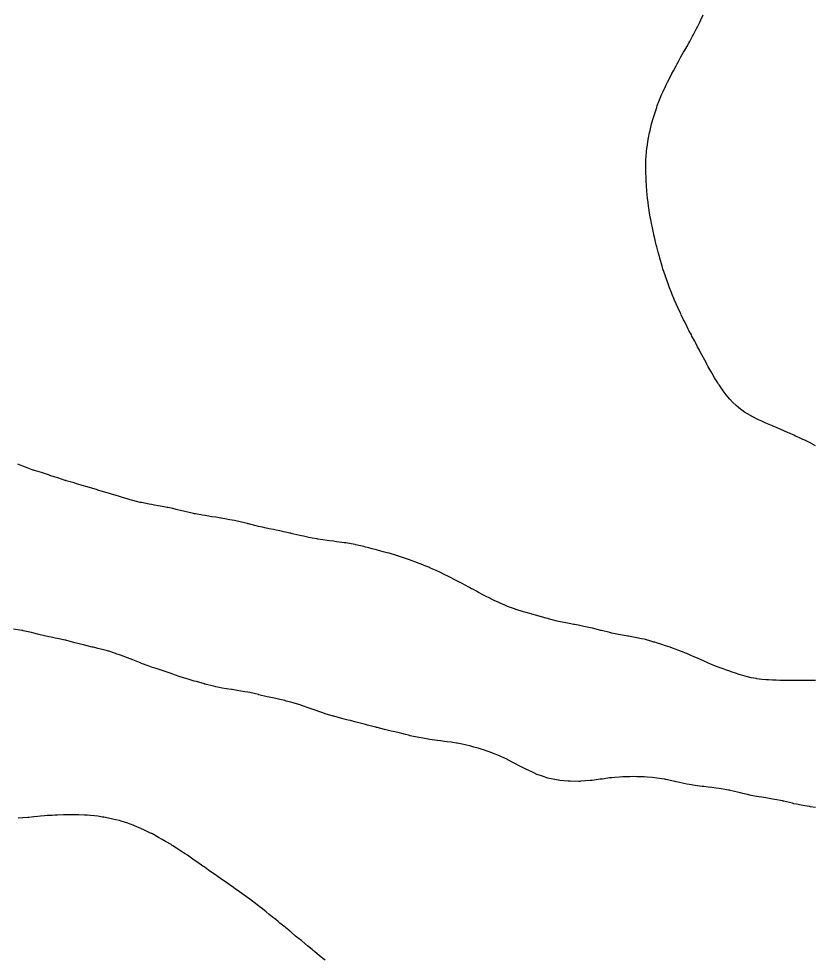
# Model space of a CAD drawing. Extents: x -717078 to -715000, y -984629 to -984000.
# Drawn here: x -716025.9 to -715951.5, y -984176.3 to -984088.4 of the extents above; entities that cross this region are included whole.
import ezdxf

# ---------------------------------------------------------------- set-up
doc = ezdxf.new("R2010")
doc.units = 0
doc.layers.add('buffer_B2_0_1_clip', color=7, linetype='Continuous')

msp = doc.modelspace()

# ---------------------------------------------------------------- linework, layer by layer
at = {"layer": 'buffer_B2_0_1_clip'}
for points in [[(-715951.5, -984128.251), (-715951.999, -984127.999), (-715952.002, -984127.998), (-715952.5, -984127.743), (-715952.669, -984127.669), (-715953.036, -984127.5), (-715953.348, -984127.348), (-715953.5, -984127.272), (-715953.906, -984127.094), (-715954.038, -984127.038), (-715954.5, -984126.827), (-715954.737, -984126.737), (-715955.303, -984126.5), (-715955.439, -984126.439), (-715955.5, -984126.408), (-715955.664, -984126.336), (-715956.138, -984126.138), (-715956.5, -984125.964), (-715956.824, -984125.824), (-715957.457, -984125.5), (-715957.485, -984125.485), (-715957.5, -984125.475), (-715957.567, -984125.433), (-715958.109, -984125.109), (-715958.5, -984124.827), (-715958.687, -984124.687), (-715958.898, -984124.5), (-715959.21, -984124.21), (-715959.5, -984123.896), (-715959.687, -984123.687), (-715959.831, -984123.5), (-715960.124, -984123.124), (-715960.5, -984122.572), (-715960.528, -984122.528), (-715960.545, -984122.5), (-715960.616, -984122.384), (-715960.911, -984121.911), (-715961.148, -984121.5), (-715961.279, -984121.279), (-715961.5, -984120.884), (-715961.635, -984120.635), (-715961.706, -984120.5), (-715961.953, -984120.047), (-715961.986, -984119.986), (-715962.248, -984119.5), (-715962.336, -984119.336), (-715962.5, -984119.018), (-715962.679, -984118.679), (-715962.773, -984118.5), (-715963.026, -984118.026), (-715963.083, -984117.917), (-715963.303, -984117.5), (-715963.369, -984117.369), (-715963.5, -984117.102), (-715963.703, -984116.703), (-715963.807, -984116.5), (-715964.03, -984116.03), (-715964.081, -984115.919), (-715964.277, -984115.5), (-715964.346, -984115.346), (-715964.5, -984114.993), (-715964.655, -984114.655), (-715964.724, -984114.5), (-715964.877, -984114.123), (-715964.949, -984113.949), (-715965.127, -984113.5), (-715965.227, -984113.227), (-715965.469, -984112.531), (-715965.48, -984112.5), (-715965.485, -984112.485), (-715965.5, -984112.437), (-715965.734, -984111.734), (-715965.807, -984111.5), (-715965.937, -984111.063), (-715965.966, -984110.966), (-715966.101, -984110.5), (-715966.185, -984110.185), (-715966.313, -984109.687), (-715966.362, -984109.5), (-715966.389, -984109.389), (-715966.5, -984108.904), (-715966.578, -984108.578), (-715966.597, -984108.5), (-715966.623, -984108.377), (-715966.755, -984107.755), (-715966.809, -984107.5), (-715966.877, -984107.123), (-715966.915, -984106.915), (-715966.99, -984106.5), (-715967.053, -984106.053), (-715967.07, -984105.93), (-715967.131, -984105.5), (-715967.165, -984105.165), (-715967.203, -984104.797), (-715967.233, -984104.5), (-715967.306, -984103.5), (-715967.311, -984103.311), (-715967.333, -984102.667), (-715967.337, -984102.5), (-715967.334, -984102.334), (-715967.324, -984101.676), (-715967.32, -984101.5), (-715967.303, -984101.303), (-715967.257, -984100.743), (-715967.235, -984100.5), (-715967.189, -984100.189), (-715967.141, -984099.859), (-715967.089, -984099.5), (-715966.984, -984099.016), (-715966.975, -984098.975), (-715966.871, -984098.5), (-715966.79, -984098.21), (-715966.622, -984097.622), (-715966.588, -984097.5), (-715966.565, -984097.435), (-715966.5, -984097.249), (-715966.321, -984096.679), (-715966.263, -984096.5), (-715966.11, -984096.11), (-715966.048, -984095.952), (-715965.871, -984095.5), (-715965.753, -984095.247), (-715965.5, -984094.723), (-715965.433, -984094.567), (-715965.403, -984094.5), (-715965.309, -984094.309), (-715965.104, -984093.896), (-715964.908, -984093.5), (-715964.761, -984093.239), (-715964.5, -984092.778), (-715964.407, -984092.593), (-715964.36, -984092.5), (-715964.184, -984092.184), (-715964.052, -984091.948), (-715963.803, -984091.5), (-715963.688, -984091.312), (-715963.5, -984091.001), (-715963.327, -984090.673), (-715963.239, -984090.5), (-715962.977, -984090.023), (-715962.925, -984089.925), (-715962.697, -984089.5), (-715962.625, -984089.375), (-715962.5, -984089.147), (-715962.292, -984088.708), (-715962.201, -984088.5), (-715961.988, -984088.012)], [(-715951.5, -984150.186), (-715951.818, -984150.182), (-715952.182, -984150.182), (-715952.5, -984150.179), (-715952.822, -984150.178), (-715953.18, -984150.18), (-715953.5, -984150.18), (-715953.823, -984150.177), (-715954.179, -984150.179), (-715954.5, -984150.176), (-715954.834, -984150.166), (-715955.161, -984150.161), (-715955.5, -984150.151), (-715955.877, -984150.123), (-715956.11, -984150.11), (-715956.5, -984150.08), (-715956.994, -984150.006), (-715957.004, -984150.004), (-715957.5, -984149.927), (-715957.839, -984149.839), (-715958.278, -984149.722), (-715958.5, -984149.663), (-715958.62, -984149.62), (-715958.97, -984149.5), (-715959.361, -984149.361), (-715959.5, -984149.313), (-715959.791, -984149.209), (-715960.1, -984149.1), (-715960.5, -984148.955), (-715960.826, -984148.826), (-715961.418, -984148.582), (-715961.5, -984148.549), (-715961.533, -984148.533), (-715961.606, -984148.5), (-715962.224, -984148.224), (-715962.5, -984148.104), (-715962.921, -984147.921), (-715963.198, -984147.802), (-715963.5, -984147.671), (-715963.62, -984147.62), (-715963.911, -984147.5), (-715964.333, -984147.333), (-715964.5, -984147.269), (-715964.847, -984147.153), (-715965.077, -984147.077), (-715965.5, -984146.933), (-715965.829, -984146.829), (-715966.336, -984146.664), (-715966.5, -984146.611), (-715966.585, -984146.585), (-715966.869, -984146.5), (-715967.362, -984146.362), (-715967.5, -984146.323), (-715967.724, -984146.276), (-715968.184, -984146.184), (-715968.5, -984146.116), (-715968.963, -984146.037), (-715969.027, -984146.027), (-715969.5, -984145.944), (-715969.876, -984145.876), (-715970.188, -984145.812), (-715970.5, -984145.753), (-715970.705, -984145.705), (-715971.489, -984145.511), (-715971.5, -984145.508), (-715971.507, -984145.507), (-715971.531, -984145.5), (-715972.302, -984145.302), (-715972.5, -984145.252), (-715972.814, -984145.186), (-715973.124, -984145.124), (-715973.5, -984145.042), (-715973.961, -984144.961), (-715974.059, -984144.941), (-715974.5, -984144.859), (-715974.802, -984144.802), (-715975.309, -984144.691), (-715975.5, -984144.653), (-715975.623, -984144.623), (-715976.091, -984144.5), (-715976.416, -984144.416), (-715976.5, -984144.393), (-715976.651, -984144.349), (-715977.193, -984144.193), (-715977.5, -984144.103), (-715977.977, -984143.977), (-715978.042, -984143.958), (-715978.5, -984143.831), (-715978.761, -984143.761), (-715979.452, -984143.548), (-715979.5, -984143.534), (-715979.525, -984143.525), (-715979.594, -984143.5), (-715980.254, -984143.254), (-715980.5, -984143.156), (-715980.951, -984142.951), (-715981.133, -984142.867), (-715981.5, -984142.698), (-715981.633, -984142.633), (-715981.898, -984142.5), (-715982.298, -984142.298), (-715982.5, -984142.195), (-715982.953, -984141.953), (-715983.157, -984141.843), (-715983.5, -984141.659), (-715983.604, -984141.604), (-715983.798, -984141.5), (-715984.255, -984141.255), (-715984.5, -984141.123), (-715984.909, -984140.909), (-715985.295, -984140.705), (-715985.5, -984140.597), (-715985.565, -984140.565), (-715985.696, -984140.5), (-715986.235, -984140.235), (-715986.5, -984140.103), (-715986.916, -984139.916), (-715987.224, -984139.776), (-715987.5, -984139.651), (-715987.61, -984139.61), (-715987.882, -984139.5), (-715988.323, -984139.323), (-715988.5, -984139.248), (-715988.9, -984139.1), (-715989.047, -984139.047), (-715989.5, -984138.875), (-715989.78, -984138.78), (-715990.446, -984138.554), (-715990.5, -984138.535), (-715990.528, -984138.528), (-715990.625, -984138.5), (-715991.303, -984138.303), (-715991.5, -984138.243), (-715991.85, -984138.15), (-715992.088, -984138.088), (-715992.5, -984137.976), (-715992.877, -984137.877), (-715993.209, -984137.791), (-715993.5, -984137.715), (-715993.673, -984137.673), (-715994.434, -984137.5), (-715994.488, -984137.488), (-715994.5, -984137.485), (-715994.518, -984137.482), (-715995.338, -984137.338), (-715995.5, -984137.309), (-715995.721, -984137.279), (-715996.215, -984137.215), (-715996.5, -984137.175), (-715996.873, -984137.127), (-715997.1, -984137.1), (-715997.5, -984137.047), (-715997.971, -984136.971), (-715998.041, -984136.959), (-715998.5, -984136.883), (-715998.814, -984136.814), (-715999.288, -984136.712), (-715999.5, -984136.666), (-715999.633, -984136.633), (-716000.213, -984136.5), (-716000.445, -984136.445), (-716000.5, -984136.432), (-716000.587, -984136.413), (-716001.264, -984136.264), (-716001.5, -984136.212), (-716001.864, -984136.136), (-716002.091, -984136.091), (-716002.5, -984136.005), (-716002.915, -984135.915), (-716003.136, -984135.864), (-716003.5, -984135.783), (-716003.727, -984135.727), (-716004.445, -984135.555), (-716004.5, -984135.542), (-716004.533, -984135.533), (-716004.678, -984135.5), (-716005.337, -984135.337), (-716005.5, -984135.297), (-716005.753, -984135.247), (-716006.166, -984135.166), (-716006.5, -984135.098), (-716006.977, -984135.023), (-716007.017, -984135.017), (-716007.5, -984134.939), (-716007.882, -984134.882), (-716008.164, -984134.836), (-716008.5, -984134.784), (-716008.742, -984134.742), (-716009.374, -984134.626), (-716009.5, -984134.603), (-716009.584, -984134.584), (-716009.975, -984134.5), (-716010.399, -984134.399), (-716010.5, -984134.376), (-716010.664, -984134.336), (-716011.201, -984134.201), (-716011.5, -984134.13), (-716011.966, -984134.034), (-716012.022, -984134.022), (-716012.5, -984133.924), (-716012.86, -984133.86), (-716013.205, -984133.795), (-716013.5, -984133.741), (-716013.707, -984133.707), (-716014.428, -984133.572), (-716014.5, -984133.56), (-716014.549, -984133.549), (-716014.77, -984133.5), (-716015.349, -984133.349), (-716015.5, -984133.307), (-716015.778, -984133.222), (-716016.118, -984133.118), (-716016.5, -984133), (-716016.88, -984132.88), (-716017.223, -984132.777), (-716017.5, -984132.692), (-716017.65, -984132.65), (-716018.196, -984132.5), (-716018.423, -984132.423), (-716018.5, -984132.397), (-716018.648, -984132.352), (-716019.19, -984132.19), (-716019.5, -984132.095), (-716019.96, -984131.96), (-716020.072, -984131.928), (-716020.5, -984131.804), (-716020.733, -984131.733), (-716021.477, -984131.523), (-716021.5, -984131.516), (-716021.512, -984131.512), (-716021.556, -984131.5), (-716022.257, -984131.257), (-716022.5, -984131.178), (-716022.978, -984131.022), (-716023.011, -984131.011), (-716023.5, -984130.856), (-716023.769, -984130.769), (-716024.431, -984130.569), (-716024.5, -984130.547), (-716024.535, -984130.535), (-716024.642, -984130.5), (-716025.257, -984130.257), (-716025.5, -984130.167), (-716025.969, -984129.969)], [(-715951.5, -984162.028), (-715951.966, -984161.966), (-715952.046, -984161.954), (-715952.5, -984161.892), (-715952.824, -984161.824), (-715953.273, -984161.727), (-715953.5, -984161.679), (-715953.641, -984161.641), (-715954.197, -984161.5), (-715954.444, -984161.444), (-715954.5, -984161.432), (-715954.584, -984161.416), (-715955.286, -984161.286), (-715955.5, -984161.245), (-715955.806, -984161.194), (-715956.143, -984161.143), (-715956.5, -984161.082), (-715956.995, -984160.995), (-715957.007, -984160.993), (-715957.5, -984160.903), (-715957.829, -984160.829), (-715958.275, -984160.725), (-715958.5, -984160.674), (-715958.638, -984160.638), (-715959.185, -984160.5), (-715959.444, -984160.444), (-715959.5, -984160.431), (-715959.583, -984160.417), (-715960.299, -984160.299), (-715960.5, -984160.264), (-715960.774, -984160.226), (-715961.178, -984160.178), (-715961.5, -984160.132), (-715961.92, -984160.08), (-715962.065, -984160.065), (-715962.5, -984160.007), (-715962.941, -984159.941), (-715963.084, -984159.916), (-715963.5, -984159.851), (-715963.791, -984159.791), (-715964.326, -984159.674), (-715964.5, -984159.638), (-715964.61, -984159.61), (-715965.073, -984159.5), (-715965.428, -984159.428), (-715965.5, -984159.414), (-715965.601, -984159.399), (-715966.298, -984159.298), (-715966.5, -984159.269), (-715966.754, -984159.246), (-715967.209, -984159.209), (-715967.5, -984159.183), (-715967.828, -984159.172), (-715968.164, -984159.164), (-715968.5, -984159.152), (-715968.842, -984159.158), (-715969.168, -984159.168), (-715969.5, -984159.174), (-715969.805, -984159.195), (-715970.236, -984159.236), (-715970.5, -984159.256), (-715970.72, -984159.28), (-715971.379, -984159.379), (-715971.5, -984159.393), (-715971.598, -984159.402), (-715972.354, -984159.5), (-715972.481, -984159.519), (-715972.5, -984159.522), (-715972.524, -984159.524), (-715973.409, -984159.591), (-715973.5, -984159.6), (-715973.6, -984159.6), (-715974.409, -984159.591), (-715974.5, -984159.591), (-715974.585, -984159.585), (-715975.369, -984159.5), (-715975.488, -984159.488), (-715975.5, -984159.487), (-715975.517, -984159.483), (-715976.325, -984159.325), (-715976.5, -984159.284), (-715976.826, -984159.174), (-715977.09, -984159.09), (-715977.5, -984158.945), (-715977.806, -984158.806), (-715978.44, -984158.5), (-715978.482, -984158.482), (-715978.5, -984158.474), (-715978.553, -984158.447), (-715979.148, -984158.148), (-715979.5, -984157.967), (-715979.803, -984157.803), (-715980.366, -984157.5), (-715980.457, -984157.457), (-715980.5, -984157.437), (-715980.609, -984157.391), (-715981.156, -984157.156), (-715981.5, -984157.011), (-715981.879, -984156.879), (-715982.258, -984156.742), (-715982.5, -984156.656), (-715982.62, -984156.62), (-715982.996, -984156.5), (-715983.39, -984156.39), (-715983.5, -984156.359), (-715983.687, -984156.313), (-715984.191, -984156.191), (-715984.5, -984156.116), (-715984.963, -984156.037), (-715985.027, -984156.027), (-715985.5, -984155.944), (-715985.895, -984155.895), (-715986.141, -984155.859), (-715986.5, -984155.813), (-715986.781, -984155.781), (-715987.292, -984155.708), (-715987.5, -984155.683), (-715987.659, -984155.659), (-715988.489, -984155.511), (-715988.5, -984155.509), (-715988.508, -984155.508), (-715988.54, -984155.5), (-715989.331, -984155.331), (-715989.5, -984155.293), (-715989.777, -984155.223), (-715990.134, -984155.134), (-715990.5, -984155.041), (-715990.94, -984154.94), (-715991.101, -984154.899), (-715991.5, -984154.804), (-715991.748, -984154.748), (-715992.424, -984154.576), (-715992.5, -984154.558), (-715992.546, -984154.546), (-715992.712, -984154.5), (-715993.34, -984154.34), (-715993.5, -984154.298), (-715993.777, -984154.223), (-715994.129, -984154.129), (-715994.5, -984154.028), (-715994.926, -984153.926), (-715995.127, -984153.873), (-715995.5, -984153.78), (-715995.725, -984153.725), (-715996.482, -984153.518), (-715996.5, -984153.513), (-715996.51, -984153.51), (-715996.541, -984153.5), (-715997.278, -984153.278), (-715997.5, -984153.21), (-715997.949, -984153.051), (-715998.024, -984153.024), (-715998.5, -984152.857), (-715998.761, -984152.761), (-715999.489, -984152.5), (-715999.497, -984152.497), (-715999.5, -984152.496), (-715999.505, -984152.495), (-716000.261, -984152.261), (-716000.5, -984152.19), (-716000.906, -984152.094), (-716001.058, -984152.058), (-716001.5, -984151.952), (-716001.873, -984151.873), (-716002.201, -984151.799), (-716002.5, -984151.734), (-716002.69, -984151.69), (-716003.478, -984151.5), (-716003.5, -984151.495), (-716003.506, -984151.494), (-716004.312, -984151.312), (-716004.5, -984151.272), (-716004.776, -984151.224), (-716005.159, -984151.159), (-716005.5, -984151.099), (-716005.97, -984151.03), (-716006.023, -984151.023), (-716006.5, -984150.949), (-716006.884, -984150.884), (-716007.172, -984150.828), (-716007.5, -984150.769), (-716007.716, -984150.716), (-716008.477, -984150.523), (-716008.5, -984150.517), (-716008.513, -984150.513), (-716008.556, -984150.5), (-716009.286, -984150.286), (-716009.5, -984150.224), (-716009.894, -984150.106), (-716010.058, -984150.058), (-716010.5, -984149.924), (-716010.82, -984149.82), (-716011.363, -984149.637), (-716011.5, -984149.592), (-716011.567, -984149.567), (-716011.756, -984149.5), (-716012.311, -984149.311), (-716012.5, -984149.247), (-716012.876, -984149.124), (-716013.064, -984149.064), (-716013.5, -984148.918), (-716013.808, -984148.808), (-716014.425, -984148.575), (-716014.5, -984148.547), (-716014.533, -984148.533), (-716014.612, -984148.5), (-716015.253, -984148.253), (-716015.5, -984148.16), (-716015.977, -984147.977), (-716016.051, -984147.949), (-716016.5, -984147.778), (-716016.703, -984147.703), (-716017.279, -984147.5), (-716017.446, -984147.446), (-716017.5, -984147.429), (-716017.596, -984147.404), (-716018.243, -984147.243), (-716018.5, -984147.176), (-716018.92, -984147.08), (-716019.052, -984147.052), (-716019.5, -984146.946), (-716019.856, -984146.856), (-716020.249, -984146.751), (-716020.5, -984146.686), (-716020.645, -984146.645), (-716021.171, -984146.5), (-716021.435, -984146.435), (-716021.5, -984146.419), (-716021.603, -984146.397), (-716022.261, -984146.261), (-716022.5, -984146.21), (-716022.866, -984146.134), (-716023.09, -984146.09), (-716023.5, -984146.003), (-716023.907, -984145.907), (-716024.153, -984145.847), (-716024.5, -984145.765), (-716024.71, -984145.71), (-716025.475, -984145.525), (-716025.5, -984145.519), (-716025.516, -984145.516), (-716025.613, -984145.5), (-716026.384, -984145.384)], [(-715997.293, -984176.293), (-715997.5, -984176.124), (-715997.846, -984175.846), (-715998.243, -984175.5), (-715998.39, -984175.39), (-715998.5, -984175.301), (-715998.944, -984174.944), (-715999.456, -984174.5), (-715999.481, -984174.481), (-715999.5, -984174.466), (-715999.67, -984174.33), (-716000.038, -984174.038), (-716000.5, -984173.642), (-716000.577, -984173.577), (-716000.661, -984173.5), (-716001.131, -984173.131), (-716001.5, -984172.82), (-716001.676, -984172.676), (-716001.875, -984172.5), (-716002.231, -984172.231), (-716002.5, -984172.012), (-716002.788, -984171.788), (-716003.132, -984171.5), (-716003.346, -984171.346), (-716003.5, -984171.226), (-716003.918, -984170.918), (-716004.444, -984170.5), (-716004.477, -984170.477), (-716004.5, -984170.461), (-716004.628, -984170.372), (-716005.07, -984170.07), (-716005.5, -984169.751), (-716005.649, -984169.649), (-716005.843, -984169.5), (-716006.239, -984169.239), (-716006.5, -984169.05), (-716006.828, -984168.828), (-716007.264, -984168.5), (-716007.407, -984168.407), (-716007.5, -984168.342), (-716007.982, -984168.018), (-716008.004, -984168.004), (-716008.5, -984167.64), (-716008.583, -984167.583), (-716008.691, -984167.5), (-716009.182, -984167.182), (-716009.5, -984166.957), (-716009.773, -984166.773), (-716010.14, -984166.5), (-716010.362, -984166.362), (-716010.5, -984166.27), (-716010.971, -984165.971), (-716011.153, -984165.847), (-716011.5, -984165.613), (-716011.569, -984165.569), (-716011.669, -984165.5), (-716012.2, -984165.2), (-716012.5, -984165.019), (-716012.835, -984164.835), (-716013.411, -984164.5), (-716013.471, -984164.471), (-716013.5, -984164.456), (-716013.58, -984164.42), (-716014.159, -984164.159), (-716014.5, -984164), (-716014.854, -984163.854), (-716015.364, -984163.636), (-716015.5, -984163.579), (-716015.558, -984163.558), (-716015.717, -984163.5), (-716016.318, -984163.318), (-716016.5, -984163.262), (-716016.814, -984163.186), (-716017.114, -984163.114), (-716017.5, -984163.02), (-716017.946, -984162.946), (-716018.077, -984162.923), (-716018.5, -984162.852), (-716018.822, -984162.822), (-716019.22, -984162.78), (-716019.5, -984162.753), (-716019.743, -984162.743), (-716020.283, -984162.717), (-716020.5, -984162.708), (-716020.709, -984162.709), (-716021.292, -984162.708), (-716021.5, -984162.709), (-716021.719, -984162.719), (-716022.262, -984162.738), (-716022.5, -984162.748), (-716022.769, -984162.769), (-716023.203, -984162.797), (-716023.5, -984162.82), (-716023.854, -984162.854), (-716024.124, -984162.876), (-716024.5, -984162.913), (-716024.957, -984162.957), (-716025.037, -984162.963), (-716025.5, -984163.009), (-716025.959, -984163.041)]]:
    msp.add_lwpolyline(points, dxfattribs=at)

doc.saveas('drawing.dxf')
